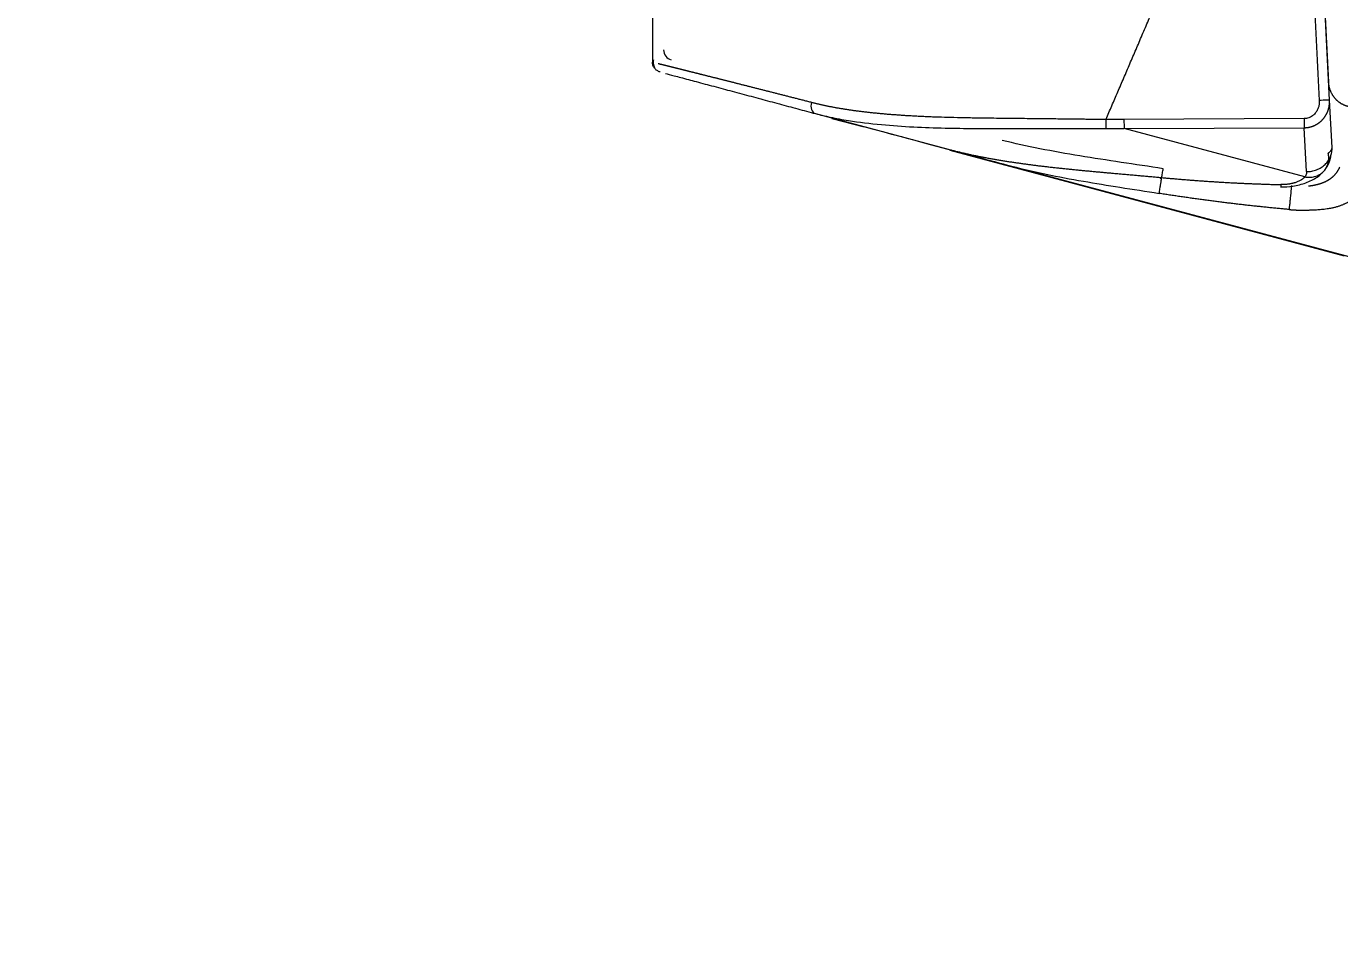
# Model space of a CAD drawing. Header units: millimetres. Extents: x -6909 to -4533, y -2578 to 782.
# Drawn here: x -5047.26 to -5021.54, y -1393.68 to -1375.79 of the extents above; entities that cross this region are included whole.
import ezdxf

# ---------------------------------------------------------------- set-up
doc = ezdxf.new("R2010")
doc.units = ezdxf.units.MM
doc.styles.get("Standard").update_dxf_attribs({"font": 'arial.ttf'})
doc.dimstyles.get("Standard").update_dxf_attribs({"dimtxt": 16, "dimasz": 16, "dimexe": 0.18, "dimexo": 0.0625, "dimgap": 3.5, "dimtad": 0, "dimdec": 1, "dimdsep": 46, "dimtxsty": 'Standard', "dimcen": 0.09, "dimclrd": 3, "dimclre": 3, "dimclrt": 3, "dimadec": 0, "dimazin": 0, "dimtfac": 1, "dimtdec": 1, "dimtofl": 0, "dimtmove": 0, "dimatfit": 3, "dimfxl": 1, "dimtolj": 1, "dimtzin": 0, "dimarcsym": 0})

# ---------------------------------------------------------------- blocks, each defined once
blk = doc.blocks.new('*D158')
at = {"color": 3, "lineweight": -2, "transparency": 16777216}
for p, q in [((-5035.062, -1299.136), (-5051.062, -1299.136)), ((-5035.062, -1373.323), (-5035.062, -1298.956)), ((-4918, -1299.136), (-5019.062, -1299.136)), ((-4902, -1393.622), (-4902, -1298.956))]:
    blk.add_line(p, q, dxfattribs=at)
at = {"color": 3, "lineweight": 18, "transparency": 16777216}
for points in [[(-5019.062, -1296.47), (-5019.062, -1301.803), (-5035.062, -1299.136)], [(-4918, -1296.47), (-4918, -1301.803), (-4902, -1299.136)]]:
    blk.add_solid(points, dxfattribs=at)
at = {"layer": 'Defpoints', "color": 0, "lineweight": 18, "transparency": 16777216}
for p in [(-4902, -1299.136), (-5035.062, -1373.386), (-4902, -1393.684)]:
    blk.add_point(p, dxfattribs=at)
at = {"color": 3, "lineweight": 18, "transparency": 16777216, "insert": (-5079.26, -1299.136), "char_height": 16, "attachment_point": 5}
blk.add_mtext('\\A1;133.1', dxfattribs=at)

msp = doc.modelspace()

# ---------------------------------------------------------------- linework, layer by layer
at = {"linetype": 'Continuous', "lineweight": 18}
for p, q in [((-5021.869, -1374.834), (-5021.761, -1376.881)), ((-5021.694, -1378.162), (-5021.743, -1377.23)), ((-5031.806, -1377.496), (-5029.209, -1378.192)), ((-5030.858, -1377.764), (-5031.49, -1377.595)), ((-5021.454, -1380.284), (-5029.169, -1378.217)), ((-5028.051, -1378.502), (-4990.621, -1388.532))]:
    msp.add_line(p, q, dxfattribs=at)
at = {"linetype": 'Continuous', "lineweight": 13}
for p, q in [((-5022.24, -1377.594), (-5025.769, -1377.608)), ((-5025.767, -1377.787), (-5022.239, -1377.772)), ((-5022.229, -1378.735), (-5025.767, -1377.787)), ((-5022.193, -1378.632), (-5022.239, -1377.772))]:
    msp.add_line(p, q, dxfattribs=at)
msp.add_arc((-5034.582, -1376.249), 0.2, 180, 255, dxfattribs=at)
at = {"linetype": 'Continuous', "lineweight": 18}
for centre, major_axis, ratio, start_param, end_param in [((-5031.755, -1377.303), (0.052, 0.193), 0.686154, 1.596599, 3.141598), ((-5025.767, -1377.609), (-0.001, 0.2), 0.008019, 1.567354, 2.66322)]:
    msp.add_ellipse(centre, major_axis=major_axis, ratio=ratio, start_param=start_param, end_param=end_param, dxfattribs=at)
at = {"linetype": 'Continuous', "lineweight": 13}
for centre, major_axis, ratio, start_param, end_param in [((-5021.943, -1377.24), (-0.2, -0.01), 0.003826, 3.141372, 4.720232), ((-5022.239, -1377.594), (0.001, -0.2), 0.008019, 4.708953, 5.804816)]:
    msp.add_ellipse(centre, major_axis=major_axis, ratio=ratio, start_param=start_param, end_param=end_param, dxfattribs=at)
msp.add_open_spline([(-5022.385, -1368.834), (-5022.238, -1371.636), (-5022.091, -1374.438), (-5021.944, -1377.24)], degree=3, dxfattribs=at)
at = {"linetype": 'Continuous', "lineweight": 18}
for points, degree in [([(-5021.743, -1377.23), (-5021.89, -1374.428), (-5022.037, -1371.626), (-5022.184, -1368.824)], 3), ([(-5035, -1373.388), (-5035, -1374.421), (-5035, -1375.454), (-5035, -1376.487)], 3), ([(-5031.806, -1377.496), (-5031.713, -1377.521), (-5031.618, -1377.544), (-5031.52, -1377.565)], 3), ([(-5021.841, -1378.606), (-5021.732, -1378.468), (-5021.716, -1378.312)], 2), ([(-5028.051, -1378.502), (-5027.825, -1378.563), (-5027.59, -1378.618), (-5027.349, -1378.669)], 3), ([(-5025.048, -1378.746), (-5025.05, -1378.762), (-5025.051, -1378.77), (-5025.051, -1378.77)], 3)]:
    msp.add_open_spline(points, degree=degree, dxfattribs=at)
at = {"linetype": 'Continuous', "lineweight": 13}
for points, knots in [([(-5026.121, -1377.608), (-5026.083, -1377.519), (-5026.005, -1377.34), (-5025.889, -1377.07), (-5025.771, -1376.797), (-5025.652, -1376.519), (-5025.532, -1376.239), (-5025.411, -1375.955), (-5025.288, -1375.668), (-5025.167, -1375.381), (-5025.045, -1375.093), (-5024.921, -1374.801), (-5024.792, -1374.498), (-5024.659, -1374.185), (-5024.521, -1373.861), (-5024.379, -1373.526), (-5024.282, -1373.3), (-5024.233, -1373.184)], [0, 0, 0, 0, 0.060395, 0.121553, 0.183474, 0.246157, 0.3096, 0.373803, 0.438764, 0.504483, 0.568005, 0.633949, 0.702315, 0.773102, 0.846312, 0.921944, 1, 1, 1, 1]), ([(-5021.944, -1377.24), (-5021.943, -1377.262), (-5021.945, -1377.306), (-5021.959, -1377.371), (-5021.985, -1377.434), (-5022.025, -1377.493), (-5022.08, -1377.545), (-5022.153, -1377.584), (-5022.21, -1377.594), (-5022.24, -1377.594)], [0, 0, 0, 0, 0.125932, 0.251333, 0.38025, 0.516394, 0.662919, 0.822604, 1, 1, 1, 1]), ([(-5031.52, -1377.565), (-5031.404, -1377.59), (-5031.084, -1377.649), (-5030.543, -1377.715), (-5029.906, -1377.758), (-5029.292, -1377.779), (-5028.707, -1377.788), (-5028.157, -1377.791), (-5027.64, -1377.79), (-5027.144, -1377.788), (-5026.642, -1377.787), (-5026.3, -1377.787), (-5026.122, -1377.788)], [0, 0, 0, 0, 0.079628, 0.214408, 0.338109, 0.45179, 0.556395, 0.653063, 0.742193, 0.825185, 0.908879, 1, 1, 1, 1]), ([(-5026.122, -1377.788), (-5026.063, -1377.788), (-5026.004, -1377.788), (-5025.886, -1377.788), (-5025.826, -1377.787), (-5025.767, -1377.787)], [0, 0, 0, 0, 0.5, 0.5, 1, 1, 1, 1]), ([(-5025.769, -1377.608), (-5025.808, -1377.609), (-5025.886, -1377.609), (-5026.004, -1377.609), (-5026.082, -1377.608), (-5026.121, -1377.608)], [0, 0, 0, 0, 0.33237, 0.665701, 1, 1, 1, 1]), ([(-5025, -1378.574), (-5025.275, -1378.532), (-5025.55, -1378.491), (-5026.096, -1378.409), (-5026.366, -1378.368), (-5026.898, -1378.28), (-5027.159, -1378.234), (-5027.668, -1378.134), (-5027.915, -1378.08), (-5028.154, -1378.019)], [0, 0, 0, 0, 0.25, 0.25, 0.5, 0.5, 0.75, 0.75, 1, 1, 1, 1]), ([(-5022.229, -1378.735), (-5022.217, -1378.737), (-5022.169, -1378.743), (-5022.085, -1378.742), (-5021.984, -1378.715), (-5021.913, -1378.675), (-5021.867, -1378.636), (-5021.837, -1378.603), (-5021.812, -1378.568), (-5021.793, -1378.532), (-5021.777, -1378.494), (-5021.766, -1378.452), (-5021.759, -1378.407), (-5021.757, -1378.346), (-5021.763, -1378.298), (-5021.77, -1378.267)], [0, 0, 0, 0, 0.04071, 0.16214, 0.28357, 0.405001, 0.465716, 0.526431, 0.587146, 0.647861, 0.708577, 0.769292, 0.830007, 0.890722, 1, 1, 1, 1]), ([(-5022.193, -1378.632), (-5022.16, -1378.632), (-5022.126, -1378.629), (-5022.06, -1378.616), (-5022.028, -1378.607), (-5021.966, -1378.582), (-5021.936, -1378.568), (-5021.881, -1378.533), (-5021.855, -1378.513), (-5021.809, -1378.469), (-5021.788, -1378.445), (-5021.752, -1378.394), (-5021.737, -1378.367), (-5021.713, -1378.311), (-5021.705, -1378.282), (-5021.694, -1378.222), (-5021.693, -1378.192), (-5021.694, -1378.162)], [0, 0, 0, 0, 0.125, 0.125, 0.25, 0.25, 0.375, 0.375, 0.5, 0.5, 0.625, 0.625, 0.75, 0.75, 0.875, 0.875, 1, 1, 1, 1]), ([(-5021.77, -1378.267), (-5021.768, -1378.266), (-5021.764, -1378.263), (-5021.758, -1378.259), (-5021.752, -1378.254), (-5021.746, -1378.25), (-5021.741, -1378.245), (-5021.735, -1378.241), (-5021.73, -1378.236), (-5021.725, -1378.231), (-5021.72, -1378.226), (-5021.716, -1378.221), (-5021.712, -1378.215), (-5021.708, -1378.21), (-5021.705, -1378.204), (-5021.702, -1378.199), (-5021.699, -1378.193), (-5021.697, -1378.187), (-5021.696, -1378.181), (-5021.695, -1378.175), (-5021.694, -1378.169), (-5021.694, -1378.165), (-5021.694, -1378.162)], [0, 0, 0, 0, 0.040009, 0.08108, 0.123212, 0.166402, 0.210649, 0.255948, 0.302297, 0.349692, 0.39813, 0.447611, 0.498138, 0.549711, 0.602332, 0.656002, 0.710722, 0.766491, 0.823307, 0.881166, 0.940065, 1, 1, 1, 1]), ([(-5025.079, -1379.057), (-5025.078, -1379.051), (-5025.076, -1379.042), (-5025.072, -1379.02), (-5025.07, -1379.006), (-5025.065, -1378.975), (-5025.063, -1378.958), (-5025.058, -1378.931), (-5025.057, -1378.922), (-5025.054, -1378.903), (-5025.052, -1378.893), (-5025.047, -1378.864), (-5025.044, -1378.843), (-5025.036, -1378.797), (-5025.032, -1378.773), (-5025.024, -1378.72), (-5025.019, -1378.692), (-5025.01, -1378.634), (-5025.005, -1378.604), (-5025, -1378.574)], [0, 0, 0, 0, 0.125, 0.125, 0.25, 0.25, 0.375, 0.375, 0.4375, 0.4375, 0.5, 0.5, 0.625, 0.625, 0.75, 0.75, 0.875, 0.875, 1, 1, 1, 1]), ([(-5022.157, -1378.911), (-5022.157, -1378.911), (-5022.152, -1378.911), (-5022.142, -1378.91), (-5022.128, -1378.908), (-5022.115, -1378.907), (-5022.101, -1378.905), (-5022.088, -1378.903), (-5022.074, -1378.901), (-5022.061, -1378.899), (-5022.048, -1378.896), (-5022.035, -1378.894), (-5022.022, -1378.891), (-5022.009, -1378.888), (-5021.996, -1378.885), (-5021.984, -1378.882), (-5021.971, -1378.879), (-5021.959, -1378.875), (-5021.946, -1378.872), (-5021.934, -1378.868), (-5021.922, -1378.864), (-5021.91, -1378.86), (-5021.898, -1378.856), (-5021.887, -1378.852), (-5021.875, -1378.847), (-5021.864, -1378.843), (-5021.852, -1378.838), (-5021.841, -1378.833), (-5021.83, -1378.828), (-5021.819, -1378.823), (-5021.809, -1378.817), (-5021.798, -1378.812), (-5021.788, -1378.806), (-5021.778, -1378.801), (-5021.767, -1378.795), (-5021.757, -1378.789), (-5021.748, -1378.782), (-5021.738, -1378.776), (-5021.729, -1378.769), (-5021.719, -1378.763), (-5021.71, -1378.756), (-5021.701, -1378.749), (-5021.692, -1378.742), (-5021.684, -1378.734), (-5021.675, -1378.727), (-5021.667, -1378.719), (-5021.659, -1378.712), (-5021.651, -1378.704), (-5021.643, -1378.696), (-5021.636, -1378.688), (-5021.628, -1378.679), (-5021.621, -1378.671), (-5021.614, -1378.662), (-5021.607, -1378.653), (-5021.6, -1378.644), (-5021.594, -1378.635), (-5021.588, -1378.626), (-5021.582, -1378.617), (-5021.576, -1378.607), (-5021.57, -1378.598), (-5021.564, -1378.588), (-5021.559, -1378.578), (-5021.554, -1378.568), (-5021.549, -1378.557), (-5021.546, -1378.55), (-5021.544, -1378.547)], [0, 0, 0, 0, 0.000929, 0.015942, 0.030963, 0.045992, 0.061033, 0.076085, 0.091151, 0.106233, 0.121331, 0.136448, 0.151584, 0.166742, 0.181922, 0.197126, 0.212356, 0.227614, 0.2429, 0.258216, 0.273563, 0.288944, 0.304359, 0.319809, 0.335297, 0.350824, 0.36639, 0.381998, 0.397648, 0.413343, 0.429083, 0.44487, 0.460704, 0.476588, 0.492523, 0.50851, 0.524549, 0.540644, 0.556794, 0.573, 0.589265, 0.60559, 0.621975, 0.638421, 0.654931, 0.671504, 0.688143, 0.704848, 0.72162, 0.738461, 0.755371, 0.772353, 0.789405, 0.806531, 0.82373, 0.841004, 0.858354, 0.875781, 0.893286, 0.910869, 0.928532, 0.946276, 0.964101, 0.982009, 1, 1, 1, 1]), ([(-5027.349, -1378.669), (-5027.329, -1378.673), (-5027.073, -1378.727), (-5026.578, -1378.819), (-5025.835, -1378.94), (-5025.335, -1379.017), (-5025.079, -1379.057)], [0, 0, 0, 0, 0.027211, 0.354719, 0.668521, 1, 1, 1, 1]), ([(-5022.489, -1378.9), (-5022.49, -1378.906), (-5022.494, -1378.952), (-5022.502, -1379.037), (-5022.511, -1379.125), (-5022.517, -1379.185), (-5022.521, -1379.225), (-5022.524, -1379.262), (-5022.529, -1379.308), (-5022.533, -1379.347), (-5022.535, -1379.368), (-5022.535, -1379.373)], [0, 0, 0, 0, 0.023014, 0.202273, 0.381531, 0.471161, 0.56079, 0.650419, 0.740049, 0.919307, 1, 1, 1, 1])]:
    msp.add_open_spline(points, degree=3, knots=knots, dxfattribs=at)
at = {"linetype": 'Continuous', "lineweight": 18}
for points, knots in [([(-5034.852, -1376.68), (-5034.873, -1376.675), (-5034.893, -1376.665), (-5034.929, -1376.641), (-5034.946, -1376.626), (-5034.972, -1376.591), (-5034.983, -1376.572), (-5034.997, -1376.531), (-5035, -1376.509), (-5035, -1376.487)], [0, 0, 0, 0, 0.25, 0.25, 0.5, 0.5, 0.75, 0.75, 1, 1, 1, 1]), ([(-5034.982, -1376.442), (-5034.985, -1376.454), (-5034.989, -1376.478), (-5034.987, -1376.517), (-5034.978, -1376.556), (-5034.967, -1376.581), (-5034.959, -1376.593)], [0, 0, 0, 0, 0.233402, 0.480464, 0.737566, 1, 1, 1, 1]), ([(-5034.89, -1376.514), (-5034.888, -1376.515), (-5034.883, -1376.516), (-5034.876, -1376.517), (-5034.868, -1376.519), (-5034.86, -1376.521), (-5034.852, -1376.524), (-5034.843, -1376.526), (-5034.834, -1376.528), (-5034.825, -1376.53), (-5034.816, -1376.532), (-5034.806, -1376.535), (-5034.797, -1376.537), (-5034.787, -1376.54), (-5034.776, -1376.542), (-5034.766, -1376.545), (-5034.755, -1376.548), (-5034.744, -1376.55), (-5034.733, -1376.553), (-5034.721, -1376.556), (-5034.709, -1376.559), (-5034.697, -1376.562), (-5034.685, -1376.565), (-5034.673, -1376.568), (-5034.66, -1376.571), (-5034.647, -1376.575), (-5034.634, -1376.578), (-5034.62, -1376.581), (-5034.607, -1376.585), (-5034.593, -1376.588), (-5034.579, -1376.592), (-5034.564, -1376.595), (-5034.55, -1376.599), (-5034.535, -1376.603), (-5034.52, -1376.606), (-5034.504, -1376.61), (-5034.489, -1376.614), (-5034.473, -1376.618), (-5034.457, -1376.622), (-5034.44, -1376.626), (-5034.424, -1376.63), (-5034.407, -1376.635), (-5034.39, -1376.639), (-5034.372, -1376.643), (-5034.355, -1376.648), (-5034.337, -1376.652), (-5034.319, -1376.657), (-5034.301, -1376.661), (-5034.282, -1376.666), (-5034.264, -1376.671), (-5034.245, -1376.675), (-5034.225, -1376.68), (-5034.206, -1376.685), (-5034.186, -1376.69), (-5034.166, -1376.695), (-5034.146, -1376.7), (-5034.126, -1376.705), (-5034.105, -1376.71), (-5034.084, -1376.716), (-5034.063, -1376.721), (-5034.042, -1376.726), (-5034.02, -1376.732), (-5033.998, -1376.737), (-5033.976, -1376.743), (-5033.954, -1376.748), (-5033.931, -1376.754), (-5033.908, -1376.76), (-5033.885, -1376.765), (-5033.862, -1376.771), (-5033.839, -1376.777), (-5033.815, -1376.783), (-5033.791, -1376.789), (-5033.767, -1376.795), (-5033.742, -1376.802), (-5033.717, -1376.808), (-5033.693, -1376.814), (-5033.667, -1376.82), (-5033.642, -1376.827), (-5033.616, -1376.833), (-5033.591, -1376.84), (-5033.564, -1376.846), (-5033.538, -1376.853), (-5033.512, -1376.86), (-5033.485, -1376.866), (-5033.458, -1376.873), (-5033.43, -1376.88), (-5033.403, -1376.887), (-5033.375, -1376.894), (-5033.347, -1376.901), (-5033.319, -1376.908), (-5033.291, -1376.915), (-5033.262, -1376.923), (-5033.233, -1376.93), (-5033.204, -1376.937), (-5033.175, -1376.945), (-5033.145, -1376.952), (-5033.115, -1376.96), (-5033.085, -1376.968), (-5033.055, -1376.975), (-5033.024, -1376.983), (-5032.993, -1376.991), (-5032.962, -1376.999), (-5032.931, -1377.007), (-5032.9, -1377.015), (-5032.868, -1377.023), (-5032.836, -1377.031), (-5032.804, -1377.039), (-5032.772, -1377.047), (-5032.739, -1377.055), (-5032.706, -1377.064), (-5032.673, -1377.072), (-5032.64, -1377.081), (-5032.606, -1377.089), (-5032.573, -1377.098), (-5032.539, -1377.106), (-5032.504, -1377.115), (-5032.47, -1377.124), (-5032.435, -1377.133), (-5032.4, -1377.142), (-5032.365, -1377.151), (-5032.33, -1377.16), (-5032.294, -1377.169), (-5032.258, -1377.178), (-5032.222, -1377.187), (-5032.186, -1377.196), (-5032.15, -1377.206), (-5032.113, -1377.215), (-5032.076, -1377.224), (-5032.039, -1377.234), (-5032.002, -1377.243), (-5031.964, -1377.253), (-5031.926, -1377.263), (-5031.901, -1377.269), (-5031.888, -1377.273)], [0, 0, 0, 0, 0.006472, 0.013968, 0.021468, 0.028974, 0.036486, 0.044002, 0.051523, 0.059049, 0.066581, 0.074116, 0.081657, 0.089203, 0.096753, 0.104307, 0.111866, 0.11943, 0.126998, 0.13457, 0.142147, 0.149727, 0.157312, 0.1649, 0.172493, 0.18009, 0.18769, 0.195294, 0.202902, 0.210513, 0.218128, 0.225746, 0.233367, 0.240992, 0.24862, 0.256252, 0.263886, 0.271523, 0.279163, 0.286806, 0.294452, 0.3021, 0.309752, 0.317405, 0.325061, 0.33272, 0.34038, 0.348043, 0.355708, 0.363375, 0.371044, 0.378715, 0.386388, 0.394063, 0.401739, 0.409417, 0.417096, 0.424777, 0.432459, 0.440142, 0.447827, 0.455513, 0.463199, 0.470887, 0.478576, 0.486265, 0.493955, 0.501646, 0.509337, 0.517029, 0.524721, 0.532414, 0.540107, 0.5478, 0.555493, 0.563187, 0.57088, 0.578573, 0.586266, 0.593959, 0.601652, 0.609344, 0.617036, 0.624727, 0.632418, 0.640108, 0.647797, 0.655486, 0.663174, 0.670861, 0.678547, 0.686232, 0.693916, 0.701599, 0.709281, 0.716962, 0.724642, 0.73232, 0.739997, 0.747672, 0.755347, 0.763019, 0.770691, 0.77836, 0.786029, 0.793695, 0.80136, 0.809024, 0.816686, 0.824346, 0.832004, 0.839661, 0.847316, 0.854969, 0.862621, 0.870271, 0.877919, 0.885566, 0.89321, 0.900853, 0.908494, 0.916133, 0.92377, 0.931404, 0.939037, 0.946666, 0.954294, 0.961918, 0.969541, 0.97716, 0.984776, 0.99239, 1, 1, 1, 1]), ([(-5034.747, -1376.708), (-5034.702, -1376.72), (-5034.582, -1376.753), (-5034.32, -1376.823), (-5033.993, -1376.91), (-5033.638, -1377.005), (-5033.27, -1377.104), (-5032.899, -1377.203), (-5032.532, -1377.302), (-5032.171, -1377.399), (-5031.926, -1377.464), (-5031.806, -1377.496)], [0, 0, 0, 0, 0.140193, 0.292188, 0.428074, 0.549774, 0.659094, 0.757411, 0.846079, 0.926483, 1, 1, 1, 1]), ([(-5021.258, -1377.369), (-5021.259, -1377.369), (-5021.262, -1377.369), (-5021.266, -1377.369), (-5021.27, -1377.369), (-5021.274, -1377.369), (-5021.279, -1377.369), (-5021.284, -1377.369), (-5021.289, -1377.368), (-5021.295, -1377.368), (-5021.301, -1377.368), (-5021.307, -1377.367), (-5021.314, -1377.367), (-5021.321, -1377.366), (-5021.328, -1377.365), (-5021.336, -1377.364), (-5021.343, -1377.363), (-5021.352, -1377.362), (-5021.36, -1377.36), (-5021.369, -1377.359), (-5021.378, -1377.357), (-5021.387, -1377.354), (-5021.396, -1377.352), (-5021.406, -1377.349), (-5021.416, -1377.346), (-5021.426, -1377.343), (-5021.437, -1377.339), (-5021.447, -1377.335), (-5021.458, -1377.33), (-5021.469, -1377.325), (-5021.48, -1377.32), (-5021.491, -1377.314), (-5021.503, -1377.308), (-5021.514, -1377.302), (-5021.526, -1377.294), (-5021.537, -1377.287), (-5021.549, -1377.279), (-5021.56, -1377.27), (-5021.572, -1377.261), (-5021.583, -1377.252), (-5021.595, -1377.241), (-5021.606, -1377.231), (-5021.617, -1377.219), (-5021.628, -1377.208), (-5021.639, -1377.195), (-5021.649, -1377.182), (-5021.659, -1377.169), (-5021.669, -1377.155), (-5021.679, -1377.14), (-5021.688, -1377.125), (-5021.697, -1377.109), (-5021.706, -1377.093), (-5021.714, -1377.076), (-5021.721, -1377.059), (-5021.728, -1377.041), (-5021.735, -1377.023), (-5021.741, -1377.004), (-5021.746, -1376.984), (-5021.75, -1376.965), (-5021.754, -1376.944), (-5021.758, -1376.924), (-5021.76, -1376.903), (-5021.761, -1376.888), (-5021.761, -1376.881)], [0, 0, 0, 0, 0.00441, 0.009229, 0.014456, 0.020093, 0.026141, 0.0326, 0.039471, 0.046754, 0.05445, 0.062559, 0.071081, 0.080016, 0.089364, 0.099125, 0.109298, 0.119882, 0.130876, 0.142278, 0.154087, 0.166301, 0.178917, 0.191937, 0.205359, 0.219183, 0.233408, 0.248034, 0.263058, 0.278479, 0.294294, 0.310502, 0.327101, 0.34409, 0.361468, 0.379232, 0.39738, 0.415909, 0.434814, 0.454095, 0.473753, 0.493785, 0.51419, 0.534967, 0.556113, 0.577626, 0.599508, 0.621758, 0.644377, 0.667363, 0.690715, 0.714431, 0.738514, 0.762968, 0.787794, 0.812995, 0.838574, 0.864532, 0.890869, 0.917585, 0.94468, 0.972152, 1, 1, 1, 1]), ([(-5031.888, -1377.273), (-5031.88, -1377.275), (-5031.862, -1377.28), (-5031.835, -1377.286), (-5031.807, -1377.293), (-5031.78, -1377.3), (-5031.752, -1377.306), (-5031.724, -1377.313), (-5031.696, -1377.319), (-5031.667, -1377.326), (-5031.638, -1377.332), (-5031.608, -1377.338), (-5031.579, -1377.344), (-5031.549, -1377.351), (-5031.519, -1377.356), (-5031.488, -1377.362), (-5031.457, -1377.368), (-5031.426, -1377.374), (-5031.395, -1377.38), (-5031.363, -1377.385), (-5031.331, -1377.391), (-5031.298, -1377.396), (-5031.266, -1377.401), (-5031.232, -1377.407), (-5031.199, -1377.412), (-5031.165, -1377.417), (-5031.131, -1377.422), (-5031.097, -1377.427), (-5031.062, -1377.432), (-5031.027, -1377.436), (-5030.992, -1377.441), (-5030.956, -1377.446), (-5030.921, -1377.45), (-5030.884, -1377.455), (-5030.848, -1377.459), (-5030.811, -1377.463), (-5030.773, -1377.468), (-5030.736, -1377.472), (-5030.698, -1377.476), (-5030.66, -1377.48), (-5030.621, -1377.484), (-5030.582, -1377.487), (-5030.543, -1377.491), (-5030.503, -1377.495), (-5030.463, -1377.498), (-5030.423, -1377.502), (-5030.382, -1377.505), (-5030.341, -1377.509), (-5030.3, -1377.512), (-5030.258, -1377.515), (-5030.216, -1377.518), (-5030.174, -1377.521), (-5030.131, -1377.524), (-5030.088, -1377.527), (-5030.044, -1377.53), (-5030.001, -1377.532), (-5029.956, -1377.535), (-5029.912, -1377.537), (-5029.867, -1377.54), (-5029.822, -1377.542), (-5029.777, -1377.545), (-5029.731, -1377.547), (-5029.684, -1377.549), (-5029.638, -1377.551), (-5029.591, -1377.553), (-5029.544, -1377.555), (-5029.496, -1377.557), (-5029.391, -1377.56), (-5029.215, -1377.566), (-5028.953, -1377.572), (-5028.649, -1377.577), (-5028.303, -1377.582), (-5027.987, -1377.585), (-5027.719, -1377.588), (-5027.518, -1377.59), (-5027.328, -1377.592), (-5027.149, -1377.594), (-5026.981, -1377.596), (-5026.825, -1377.598), (-5026.68, -1377.599), (-5026.547, -1377.601), (-5026.424, -1377.603), (-5026.313, -1377.605), (-5026.214, -1377.606), (-5026.151, -1377.607), (-5026.121, -1377.608)], [0, 0, 0, 0, 0.005959, 0.01195, 0.017973, 0.02403, 0.030119, 0.03624, 0.042395, 0.048582, 0.054802, 0.061055, 0.06734, 0.073659, 0.08001, 0.086394, 0.092811, 0.099261, 0.105744, 0.11226, 0.118809, 0.125391, 0.132006, 0.138654, 0.145335, 0.15205, 0.158797, 0.165578, 0.172392, 0.179239, 0.186119, 0.193033, 0.19998, 0.20696, 0.213974, 0.221021, 0.228101, 0.235215, 0.242362, 0.249543, 0.256758, 0.264006, 0.271287, 0.278602, 0.285951, 0.293334, 0.30075, 0.3082, 0.315684, 0.323202, 0.330754, 0.33834, 0.34596, 0.353614, 0.361302, 0.369024, 0.376781, 0.384572, 0.392397, 0.400257, 0.408151, 0.41608, 0.424044, 0.432043, 0.440076, 0.448144, 0.456248, 0.464387, 0.501669, 0.54529, 0.595228, 0.651453, 0.713919, 0.747787, 0.779815, 0.810007, 0.838365, 0.864894, 0.889601, 0.912491, 0.933572, 0.952854, 0.970347, 0.986058, 1, 1, 1, 1]), ([(-5022.239, -1377.772), (-5022.235, -1377.772), (-5022.228, -1377.772), (-5022.217, -1377.771), (-5022.207, -1377.771), (-5022.196, -1377.77), (-5022.185, -1377.769), (-5022.173, -1377.767), (-5022.162, -1377.766), (-5022.151, -1377.764), (-5022.139, -1377.761), (-5022.128, -1377.759), (-5022.116, -1377.756), (-5022.105, -1377.753), (-5022.093, -1377.749), (-5022.081, -1377.745), (-5022.069, -1377.741), (-5022.058, -1377.736), (-5022.046, -1377.732), (-5022.034, -1377.726), (-5022.023, -1377.721), (-5022.011, -1377.715), (-5021.999, -1377.708), (-5021.988, -1377.701), (-5021.977, -1377.694), (-5021.965, -1377.687), (-5021.954, -1377.679), (-5021.943, -1377.671), (-5021.932, -1377.662), (-5021.921, -1377.653), (-5021.911, -1377.644), (-5021.9, -1377.634), (-5021.89, -1377.624), (-5021.88, -1377.613), (-5021.87, -1377.602), (-5021.861, -1377.591), (-5021.851, -1377.579), (-5021.842, -1377.567), (-5021.834, -1377.555), (-5021.825, -1377.542), (-5021.817, -1377.529), (-5021.809, -1377.516), (-5021.802, -1377.502), (-5021.795, -1377.488), (-5021.788, -1377.474), (-5021.782, -1377.459), (-5021.776, -1377.445), (-5021.771, -1377.429), (-5021.766, -1377.414), (-5021.761, -1377.398), (-5021.757, -1377.382), (-5021.753, -1377.366), (-5021.75, -1377.35), (-5021.748, -1377.333), (-5021.745, -1377.316), (-5021.744, -1377.299), (-5021.743, -1377.282), (-5021.742, -1377.265), (-5021.742, -1377.247), (-5021.743, -1377.236), (-5021.743, -1377.23)], [0, 0, 0, 0, 0.012708, 0.025594, 0.038657, 0.051899, 0.065316, 0.078909, 0.092676, 0.106615, 0.120724, 0.135001, 0.149442, 0.164045, 0.178807, 0.193724, 0.208797, 0.224027, 0.239415, 0.254961, 0.270664, 0.286525, 0.302542, 0.318714, 0.335038, 0.351512, 0.368135, 0.384909, 0.401834, 0.418909, 0.436136, 0.453511, 0.471034, 0.488703, 0.506515, 0.52447, 0.542572, 0.560819, 0.579213, 0.597755, 0.616442, 0.635274, 0.654251, 0.673374, 0.692646, 0.712065, 0.731634, 0.751351, 0.771217, 0.791233, 0.811402, 0.831726, 0.852206, 0.872844, 0.893642, 0.914599, 0.935715, 0.956988, 0.978417, 1, 1, 1, 1]), ([(-5031.43, -1377.597), (-5031.43, -1377.597), (-5031.327, -1377.625), (-5030.899, -1377.739), (-5030.241, -1377.916), (-5029.304, -1378.167), (-5028.503, -1378.381), (-5028.051, -1378.502)], [0, 0, 0, 0, 0.206629, 0.39045, 0.573088, 0.77313, 1, 1, 1, 1]), ([(-5029.209, -1378.192), (-5029.197, -1378.195), (-5029.173, -1378.202), (-5029.137, -1378.211), (-5029.101, -1378.22), (-5029.065, -1378.23), (-5029.028, -1378.239), (-5028.992, -1378.247), (-5028.955, -1378.256), (-5028.919, -1378.265), (-5028.882, -1378.273), (-5028.845, -1378.282), (-5028.808, -1378.29), (-5028.771, -1378.298), (-5028.734, -1378.306), (-5028.697, -1378.314), (-5028.659, -1378.321), (-5028.622, -1378.329), (-5028.584, -1378.337), (-5028.547, -1378.344), (-5028.509, -1378.351), (-5028.471, -1378.358), (-5028.433, -1378.365), (-5028.395, -1378.372), (-5028.357, -1378.379), (-5028.319, -1378.386), (-5028.281, -1378.393), (-5028.243, -1378.399), (-5028.204, -1378.406), (-5028.166, -1378.412), (-5028.127, -1378.418), (-5028.089, -1378.425), (-5028.05, -1378.431), (-5028.011, -1378.437), (-5027.972, -1378.443), (-5027.933, -1378.448), (-5027.894, -1378.454), (-5027.855, -1378.46), (-5027.816, -1378.465), (-5027.777, -1378.471), (-5027.737, -1378.476), (-5027.698, -1378.482), (-5027.658, -1378.487), (-5027.619, -1378.492), (-5027.579, -1378.497), (-5027.539, -1378.503), (-5027.499, -1378.508), (-5027.459, -1378.513), (-5027.419, -1378.517), (-5027.379, -1378.522), (-5027.339, -1378.527), (-5027.299, -1378.532), (-5027.244, -1378.538), (-5027.175, -1378.546), (-5027.092, -1378.555), (-5027.008, -1378.564), (-5026.924, -1378.573), (-5026.84, -1378.582), (-5026.755, -1378.59), (-5026.671, -1378.599), (-5026.587, -1378.607), (-5026.502, -1378.615), (-5026.417, -1378.623), (-5026.332, -1378.631), (-5026.247, -1378.638), (-5026.162, -1378.646), (-5026.077, -1378.654), (-5025.992, -1378.661), (-5025.907, -1378.669), (-5025.821, -1378.676), (-5025.736, -1378.684), (-5025.65, -1378.692), (-5025.564, -1378.699), (-5025.478, -1378.707), (-5025.393, -1378.715), (-5025.307, -1378.722), (-5025.22, -1378.73), (-5025.134, -1378.738), (-5025.077, -1378.744), (-5025.048, -1378.746)], [0, 0, 0, 0, 0.00995, 0.019886, 0.029808, 0.039717, 0.049614, 0.059497, 0.069368, 0.079226, 0.089073, 0.098907, 0.10873, 0.118541, 0.128341, 0.13813, 0.147908, 0.157676, 0.167433, 0.17718, 0.186918, 0.196645, 0.206364, 0.216073, 0.225773, 0.235465, 0.245148, 0.254822, 0.264489, 0.274148, 0.2838, 0.293444, 0.303082, 0.312712, 0.322336, 0.331954, 0.341565, 0.351171, 0.360771, 0.370366, 0.379956, 0.38954, 0.399121, 0.408696, 0.418268, 0.427836, 0.4374, 0.446961, 0.456518, 0.466073, 0.475625, 0.485175, 0.494722, 0.514477, 0.534188, 0.553857, 0.573486, 0.593079, 0.612636, 0.632161, 0.651655, 0.671121, 0.690561, 0.709978, 0.729374, 0.74875, 0.768111, 0.787457, 0.806791, 0.826115, 0.845433, 0.864746, 0.884056, 0.903366, 0.922679, 0.941996, 0.961321, 0.980655, 1, 1, 1, 1]), ([(-5022.193, -1378.632), (-5022.193, -1378.644), (-5022.195, -1378.667), (-5022.206, -1378.702), (-5022.22, -1378.724), (-5022.229, -1378.735)], [0, 0, 0, 0, 0.333651, 0.666364, 1, 1, 1, 1]), ([(-5025.048, -1378.746), (-5025.017, -1378.749), (-5024.956, -1378.755), (-5024.863, -1378.763), (-5024.771, -1378.771), (-5024.679, -1378.779), (-5024.587, -1378.786), (-5024.495, -1378.794), (-5024.404, -1378.801), (-5024.313, -1378.807), (-5024.221, -1378.814), (-5024.13, -1378.82), (-5024.039, -1378.826), (-5023.949, -1378.832), (-5023.858, -1378.837), (-5023.768, -1378.843), (-5023.678, -1378.848), (-5023.588, -1378.852), (-5023.498, -1378.857), (-5023.408, -1378.861), (-5023.319, -1378.865), (-5023.229, -1378.869), (-5023.14, -1378.872), (-5023.051, -1378.875), (-5022.962, -1378.878), (-5022.874, -1378.881), (-5022.785, -1378.883), (-5022.726, -1378.885), (-5022.697, -1378.885)], [0, 0, 0, 0, 0.039445, 0.078811, 0.118098, 0.157306, 0.196435, 0.235486, 0.274457, 0.31335, 0.352164, 0.3909, 0.429557, 0.468135, 0.506635, 0.545057, 0.583399, 0.621664, 0.65985, 0.697957, 0.735986, 0.773937, 0.81181, 0.849604, 0.88732, 0.924958, 0.962518, 1, 1, 1, 1]), ([(-5022.704, -1378.929), (-5022.621, -1378.931), (-5022.454, -1378.921), (-5022.198, -1378.857), (-5022.02, -1378.767), (-5021.937, -1378.702), (-5021.913, -1378.682)], [0, 0, 0, 0, 0.271101, 0.563257, 0.868344, 1, 1, 1, 1]), ([(-5022.697, -1378.885), (-5022.697, -1378.9), (-5022.698, -1378.911), (-5022.698, -1378.926), (-5022.698, -1378.93), (-5022.698, -1378.93)], [0, 0, 0, 0, 0.5, 0.5, 1, 1, 1, 1]), ([(-5022.229, -1378.735), (-5022.23, -1378.736), (-5022.233, -1378.74), (-5022.238, -1378.745), (-5022.243, -1378.751), (-5022.25, -1378.758), (-5022.258, -1378.765), (-5022.268, -1378.773), (-5022.279, -1378.781), (-5022.291, -1378.79), (-5022.309, -1378.801), (-5022.333, -1378.814), (-5022.361, -1378.827), (-5022.388, -1378.838), (-5022.412, -1378.847), (-5022.433, -1378.853), (-5022.452, -1378.858), (-5022.47, -1378.863), (-5022.489, -1378.867), (-5022.509, -1378.871), (-5022.529, -1378.874), (-5022.549, -1378.877), (-5022.57, -1378.879), (-5022.59, -1378.882), (-5022.611, -1378.883), (-5022.632, -1378.884), (-5022.654, -1378.885), (-5022.675, -1378.886), (-5022.69, -1378.885), (-5022.697, -1378.885)], [0, 0, 0, 0, 0.017552, 0.037937, 0.061144, 0.087161, 0.11597, 0.147545, 0.181855, 0.218864, 0.258528, 0.331861, 0.3985, 0.458598, 0.512308, 0.547754, 0.583077, 0.61828, 0.653368, 0.688348, 0.72323, 0.758023, 0.79274, 0.827393, 0.861996, 0.896554, 0.931073, 0.965554, 1, 1, 1, 1]), ([(-5022.535, -1379.373), (-5022.567, -1379.37), (-5022.629, -1379.365), (-5022.724, -1379.356), (-5022.819, -1379.347), (-5022.914, -1379.337), (-5023.009, -1379.327), (-5023.105, -1379.317), (-5023.201, -1379.307), (-5023.297, -1379.297), (-5023.393, -1379.286), (-5023.49, -1379.275), (-5023.587, -1379.263), (-5023.685, -1379.252), (-5023.782, -1379.24), (-5023.88, -1379.227), (-5023.979, -1379.215), (-5024.077, -1379.202), (-5024.176, -1379.189), (-5024.275, -1379.175), (-5024.375, -1379.162), (-5024.474, -1379.148), (-5024.574, -1379.133), (-5024.675, -1379.119), (-5024.775, -1379.104), (-5024.876, -1379.089), (-5024.977, -1379.073), (-5025.045, -1379.063), (-5025.079, -1379.057)], [0, 0, 0, 0, 0.03688, 0.073886, 0.111018, 0.148277, 0.185663, 0.223175, 0.260813, 0.298578, 0.336469, 0.374487, 0.412632, 0.450903, 0.489301, 0.527825, 0.566476, 0.605254, 0.644158, 0.683189, 0.722347, 0.761632, 0.801043, 0.840581, 0.880245, 0.920037, 0.959955, 1, 1, 1, 1]), ([(-5022.535, -1379.373), (-5022.53, -1379.374), (-5022.519, -1379.375), (-5022.502, -1379.376), (-5022.486, -1379.377), (-5022.47, -1379.378), (-5022.453, -1379.379), (-5022.437, -1379.38), (-5022.421, -1379.381), (-5022.405, -1379.382), (-5022.389, -1379.383), (-5022.373, -1379.383), (-5022.357, -1379.384), (-5022.341, -1379.384), (-5022.325, -1379.384), (-5022.309, -1379.384), (-5022.292, -1379.384), (-5022.273, -1379.384), (-5022.252, -1379.384), (-5022.23, -1379.384), (-5022.207, -1379.384), (-5022.183, -1379.383), (-5022.158, -1379.383), (-5022.132, -1379.382), (-5022.105, -1379.382), (-5022.077, -1379.381), (-5022.048, -1379.379), (-5022.014, -1379.377), (-5021.974, -1379.375), (-5021.927, -1379.371), (-5021.875, -1379.366), (-5021.819, -1379.36), (-5021.771, -1379.353), (-5021.731, -1379.347), (-5021.701, -1379.341), (-5021.671, -1379.335), (-5021.642, -1379.328), (-5021.613, -1379.32), (-5021.584, -1379.312), (-5021.556, -1379.303), (-5021.53, -1379.294), (-5021.504, -1379.284), (-5021.48, -1379.275), (-5021.457, -1379.265), (-5021.435, -1379.255), (-5021.413, -1379.245), (-5021.393, -1379.235), (-5021.373, -1379.225), (-5021.355, -1379.215), (-5021.337, -1379.206), (-5021.32, -1379.196), (-5021.304, -1379.186), (-5021.288, -1379.176), (-5021.277, -1379.169), (-5021.27, -1379.165), (-5021.267, -1379.163), (-5021.262, -1379.16), (-5021.256, -1379.156), (-5021.249, -1379.152), (-5021.241, -1379.146), (-5021.232, -1379.14), (-5021.222, -1379.133), (-5021.211, -1379.126), (-5021.199, -1379.117), (-5021.186, -1379.107), (-5021.173, -1379.096), (-5021.159, -1379.085), (-5021.145, -1379.072), (-5021.13, -1379.058), (-5021.116, -1379.043), (-5021.101, -1379.027), (-5021.086, -1379.009), (-5021.077, -1378.997), (-5021.072, -1378.991)], [0, 0, 0, 0, 0.00827, 0.016536, 0.024799, 0.033056, 0.041309, 0.049556, 0.057796, 0.06603, 0.074255, 0.082473, 0.090682, 0.098882, 0.107072, 0.115251, 0.123421, 0.133742, 0.144613, 0.156037, 0.168017, 0.180557, 0.193659, 0.207326, 0.221562, 0.23637, 0.251751, 0.267709, 0.290651, 0.316431, 0.345071, 0.376593, 0.411021, 0.428837, 0.446937, 0.465315, 0.483967, 0.502888, 0.522072, 0.541513, 0.56055, 0.579195, 0.597451, 0.615318, 0.632799, 0.649893, 0.666601, 0.682924, 0.698863, 0.714422, 0.729604, 0.744414, 0.758853, 0.772925, 0.775002, 0.778175, 0.782446, 0.787814, 0.794279, 0.801844, 0.810506, 0.820268, 0.831128, 0.843087, 0.856143, 0.870297, 0.885549, 0.901897, 0.91934, 0.937877, 0.957503, 0.978213, 1, 1, 1, 1])]:
    msp.add_open_spline(points, degree=3, knots=knots, dxfattribs=at)
at = {"linetype": 'Continuous', "lineweight": 13}
msp.add_rational_spline([(-5026.121, -1377.608), (-5026.122, -1377.686), (-5026.122, -1377.753), (-5026.122, -1377.788)], [1.08166752066, 0.97277672281, 0.97277749312, 1.08166983159], degree=3, dxfattribs=at)

# ---------------------------------------------------------------- dimensions: what is measured, and where the dimension line sits
at = {"color": 1, "lineweight": 18}
dim = msp.add_linear_dim(base=(-4902, -1299.136), p1=(-5035.062, -1373.386), p2=(-4902, -1393.684), dimstyle='Standard', dxfattribs=at)
dim.commit()
dim.dimension.update_dxf_attribs({"geometry": '*D158', "text_midpoint": (-5079.26, -1299.136), "dimtype": 160})

doc.saveas('drawing.dxf')
